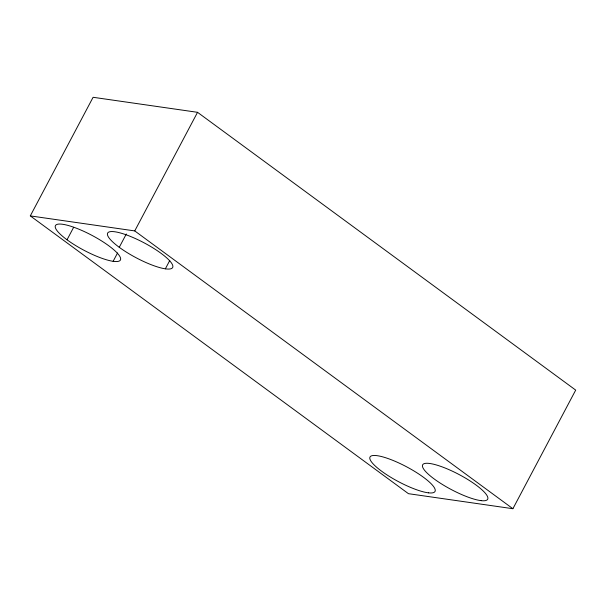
<?xml version="1.0" encoding="UTF-8"?>
<svg xmlns="http://www.w3.org/2000/svg" width="606" height="606" viewBox="0 0 606 606"><rect width="100%" height="100%" fill="white"/><g stroke="black" fill="none" stroke-linecap="round" stroke-linejoin="round"><path stroke-width="0.91" d="M30.3 215.895L93.097 97.286L197.541 112.315L575.7 390.105L512.903 508.714L408.459 493.685L30.3 215.895L134.744 230.916L512.903 508.714M67.039 239.794A36.777 8.461 27.9 0 1 76.538 228.265A36.777 8.461 27.9 0 1 120.2 260.338A36.777 8.461 27.9 0 1 67.039 239.794L73.644 227.311M119.261 247.309A36.777 8.461 27.9 0 1 128.76 235.772A36.777 8.461 27.9 0 1 172.422 267.852A36.777 8.461 27.9 0 1 119.261 247.309L126.306 233.992M113.133 261.315L117.541 252.997M134.744 230.916L197.541 112.315M165.355 268.829L169.763 260.504M428.472 492.837L427.162 492.655A36.777 8.461 27.9 0 1 371.758 462.272A36.777 8.461 27.9 0 1 407.512 467.294A36.777 8.461 27.9 0 1 428.472 492.837M481.111 500.647L479.8 500.458A36.777 8.461 27.9 0 1 424.397 470.082A36.777 8.461 27.9 0 1 460.151 475.104A36.777 8.461 27.9 0 1 481.111 500.647"/></g></svg>
